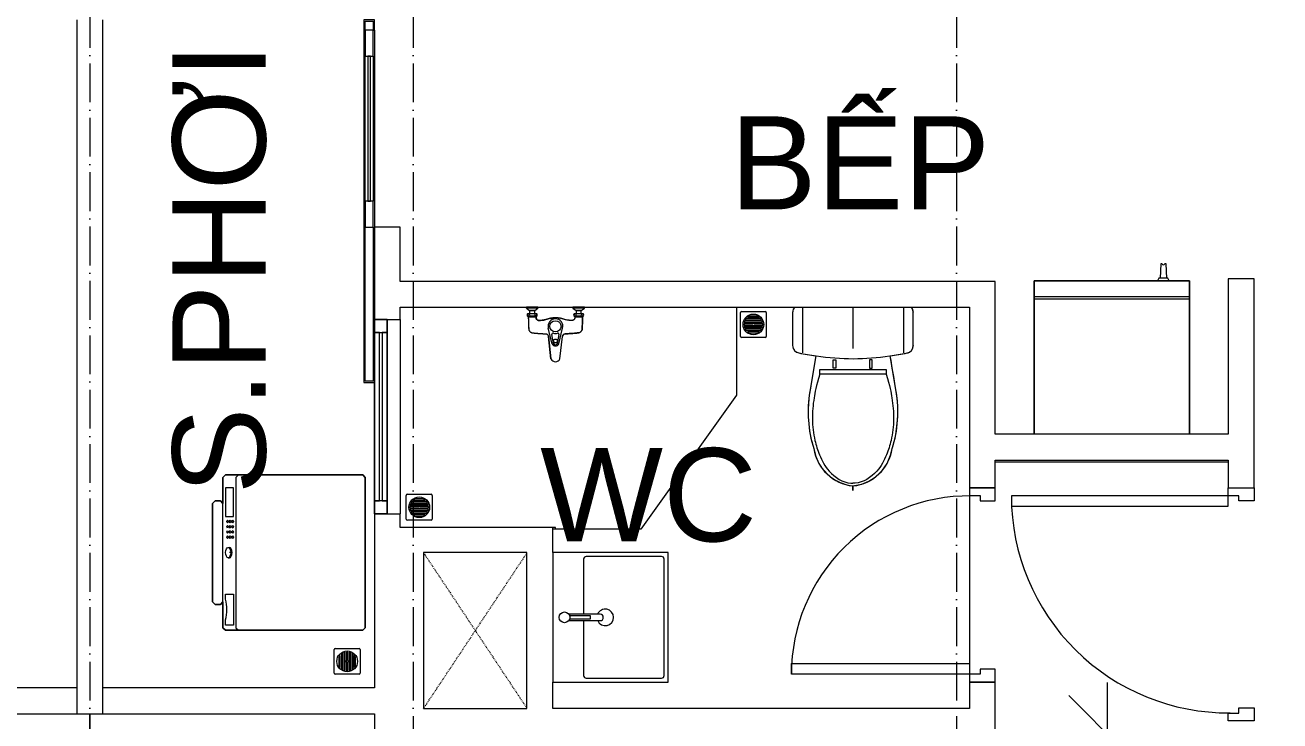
# Model space of a CAD drawing. Header units: millimetres. Extents: x -20144 to 122974, y -38328 to 48263.
# Drawn here: x 24451 to 29301, y 3452 to 6140 of the extents above; entities that cross this region are included whole.
import ezdxf

# ---------------------------------------------------------------- set-up
doc = ezdxf.new("R2010")
doc.units = ezdxf.units.MM
doc.linetypes.add('Dash', pattern=[6.35, 3.175, -3.175])
doc.linetypes.add('Grid Line', pattern=[4.2, 3, -0.6, 0, -0.6])
for name, color, linetype, lineweight in [('A-DETL-GENF', 31, 'Continuous', 5), ('A-DETL-GENF-HDLN', 161, 'Dash', 5), ('CHU', 181, 'Continuous', 5), ('CUA', 31, 'Continuous', 9), ('DIM', 1, 'Continuous', 5), ('DIM-200', 1, 'Continuous', 5), ('NET-CAT', 3, 'Continuous', 15), ('NET-THAY', 2, 'Continuous', 9), ('THIET BI', 44, 'Continuous', 5), ('THIET-BI', 44, 'Continuous', 5), ('TRUC', 225, 'Continuous', 5)]:
    doc.layers.add(name, color=color, linetype=linetype, lineweight=lineweight)
doc.styles.add('Arial_3', font='arial_0.ttf', dxfattribs={"height": 400})
doc.styles.add('Arial_4', font='arial_0.ttf', dxfattribs={"height": 360})
doc.dimstyles.new('Diagonal_-_2mm_Arial', dxfattribs={"dimscale": 304.8, "dimtxt": 408.10376, "dimasz": 0.984252, "dimexe": 0.656168, "dimexo": 4.593176, "dimgap": 0.098425, "dimtad": 1, "dimdec": 0, "dimzin": 0, "dimdsep": 46, "dimtxsty": 'Arial_3', "dimblk1": 'OBLIQUE', "dimblk2": 'OBLIQUE', "dimsah": 1, "dimcen": 0.09, "dimdle": 0.656168, "dimazin": 0, "dimtfac": 1, "dimtdec": 4, "dimtix": 1, "dimtmove": 0, "dimatfit": 3, "dimfxl": 0, "dimtvp": 1, "dimtolj": 1, "dimtzin": 0, "dimlwd": 9, "dimlwe": 9, "dimarcsym": 0})
doc.dimstyles.new('Diagonal_-_2mm_Arial_1', dxfattribs={"dimscale": 304.8, "dimtxt": 408.10376, "dimasz": 0.984252, "dimexe": 0.656168, "dimexo": 4.593176, "dimgap": 0.098425, "dimtad": 1, "dimdec": 0, "dimzin": 0, "dimdsep": 46, "dimtxsty": 'Arial_3', "dimblk1": 'OBLIQUE', "dimblk2": 'OBLIQUE', "dimsah": 1, "dimcen": 0.09, "dimdle": 0.656168, "dimazin": 0, "dimtfac": 1, "dimtdec": 4, "dimtix": 1, "dimtmove": 2, "dimatfit": 3, "dimfxl": 0, "dimtvp": 1, "dimtolj": 1, "dimtzin": 0, "dimlwd": 9, "dimlwe": 9, "dimarcsym": 0})

# ---------------------------------------------------------------- blocks, each defined once
blk = doc.blocks.new('X-LA1 - X-LA-1305654-MẶT BẰNG TẦNG 5 ĐẾN TẦNG 22')
at = {"layer": 'THIET-BI'}
for p, q in [((250, -5), (-250, -5)), ((-250, -5), (-250, -450)), ((-250, -5), (-250, -450)), ((250, -5), (-250, -5)), ((250, -450), (250, -5)), ((250, -450), (250, -5)), ((-12.7, -66.5), (-12.7, -187.5)), ((-5.2, -70.1), (-5.2, -150)), ((5.2, -150), (5.2, -70.1)), ((12.3, -187.5), (12.3, -66.8)), ((-235, -134), (-235, -425)), ((-12.7, -124), (-225, -124)), ((225, -124), (12.3, -124)), ((235, -425), (235, -134)), ((-5.2, -150), (5.2, -150)), ((-225, -435), (225, -435)), ((-250, -450), (250, -450)), ((-250, -450), (250, -450))]:
    blk.add_line(p, q, dxfattribs=at)
blk.add_circle((0, -50), 20.8, dxfattribs=at)
for centre, radius, start, end in [((-225, -134), 10, 90, 180), ((225, -134), 10, 0, 90), ((0, -207.6), 32, 113.4242, 67.4481), ((-0.2, -187.5), 12.5, 180, 360), ((-225, -425), 10, 180, 270), ((225, -425), 10, 270, 0)]:
    blk.add_arc(centre, radius, start, end, dxfattribs=at)
blk = doc.blocks.new('X-SEN - X-SEN-1305592-MẶT BẰNG TẦNG 5 ĐẾN TẦNG 22')
at = {"layer": 'THIET-BI'}
for p, q in [((-67.5, 0), (-112.5, 0)), ((-112.5, 0), (-112.5, -3.8)), ((-112.5, 0), (-67.5, 0)), ((-112.5, -3.8), (-112.5, 0)), ((-67.5, -3.8), (-67.5, 0)), ((-67.5, 0), (-67.5, -3.8)), ((112.5, 0), (67.5, 0)), ((67.5, 0), (67.5, -3.8)), ((67.5, 0), (67.5, -3.8)), ((112.5, 0), (67.5, 0)), ((112.5, -3.8), (112.5, 0)), ((112.5, -3.8), (112.5, 0)), ((-112.5, -3.8), (-99.9, -12.6)), ((-67.5, -3.8), (-112.5, -3.8)), ((-112.5, -3.8), (-99.9, -12.6)), ((-99.9, -25.3), (-107.2, -25.3)), ((-72.8, -25.3), (-107.2, -25.3)), ((-107.2, -34.3), (-105.1, -34.3)), ((-107.2, -34.3), (-72.8, -34.3)), ((-105.1, -34.3), (-105.1, -37.2)), ((-105.1, -34.3), (-105.1, -37.2)), ((-74.9, -34.3), (-105.1, -34.3)), ((-105.1, -37.2), (-74.9, -37.2)), ((-99.9, -12.6), (-99.9, -25.3)), ((-99.9, -12.6), (-80.1, -12.6)), ((-80.1, -12.6), (-99.9, -12.6)), ((-99.9, -12.6), (-99.9, -25.3)), ((-80.1, -12.6), (-67.5, -3.8)), ((-80.1, -12.6), (-67.5, -3.8)), ((-80.1, -25.3), (-80.1, -12.6)), ((-80.1, -25.3), (-80.1, -12.6)), ((-72.8, -25.3), (-80.1, -25.3)), ((-74.9, -37.2), (-74.9, -34.3)), ((-74.9, -34.3), (-72.8, -34.3)), ((-74.9, -37.2), (-74.9, -34.3)), ((67.5, -3.8), (80.1, -12.6)), ((112.5, -3.8), (67.5, -3.8)), ((67.5, -3.8), (80.1, -12.6)), ((80.1, -25.3), (72.8, -25.3)), ((107.2, -25.3), (72.8, -25.3)), ((72.8, -34.3), (74.9, -34.3)), ((72.8, -34.3), (107.2, -34.3)), ((74.9, -34.3), (74.9, -37.2)), ((74.9, -34.3), (74.9, -37.2)), ((105.1, -34.3), (74.9, -34.3)), ((74.9, -37.2), (105.1, -37.2)), ((80.1, -12.6), (80.1, -25.3)), ((99.9, -12.6), (80.1, -12.6)), ((80.1, -12.6), (99.9, -12.6)), ((99.9, -12.6), (80.1, -12.6)), ((80.1, -12.6), (80.1, -25.3)), ((99.9, -12.6), (112.5, -3.8)), ((99.9, -12.6), (112.5, -3.8)), ((99.9, -25.3), (99.9, -12.6)), ((99.9, -25.3), (99.9, -12.6)), ((107.2, -25.3), (99.9, -25.3)), ((105.1, -37.2), (105.1, -34.3)), ((105.1, -34.3), (107.2, -34.3)), ((105.1, -37.2), (105.1, -34.3)), ((-12.9, -141.7), (-27.6, -80.8)), ((12.9, -141.7), (27.6, -80.8)), ((-27.3, -113.1), (-17.5, -199.2)), ((-17.5, -199.2), (-27.3, -113.1)), ((-7.7, -139.6), (-13.8, -105.5)), ((7.7, -139.6), (13.8, -105.5)), ((17.5, -199.2), (27.3, -113.1)), ((17.5, -199.2), (27.3, -113.1))]:
    blk.add_line(p, q, dxfattribs=at)
for centre, radius in [((0, -73.2), 21.5), ((0, -130.1), 7.2)]:
    blk.add_circle(centre, radius, dxfattribs=at)
for centre, radius, start, end in [((-102.9, -29.8), 6.9, 148.0246, 211.9754), ((-102.9, -29.8), 6.9, 148.0246, 211.9754), ((-107.2, -27.1), 1.8, 90, 148.0246), ((-107.2, -27.1), 1.8, 90, 148.0246), ((-107.2, -32.5), 1.8, 211.9754, 270), ((-107.2, -32.5), 1.8, 211.9754, 270), ((-112.5, -29.8), 6.9, 319.2845, 40.7155), ((-94.4, -29.8), 6.9, 139.2845, 220.7155), ((-85.4, -29.8), 6.9, 319.2845, 40.7155), ((-67.5, -29.8), 6.9, 139.2845, 220.7155), ((-72.8, -27.1), 1.8, 31.9754, 90), ((-72.8, -27.1), 1.8, 31.9754, 90), ((-72.8, -32.5), 1.8, 270, 328.0246), ((-72.8, -32.5), 1.8, 270, 328.0246), ((-77.1, -29.8), 6.9, 328.0246, 31.9754), ((-77.1, -29.8), 6.9, 328.0246, 31.9754), ((-0.4, -73.2), 28.3, 89.2517, 195.6693), ((0.4, -73.2), 28.3, 344.3307, 90.7483), ((77.1, -29.8), 6.9, 148.0246, 211.9754), ((77.1, -29.8), 6.9, 148.0246, 211.9754), ((72.8, -27.1), 1.8, 90, 148.0246), ((72.8, -27.1), 1.8, 90, 148.0246), ((72.8, -32.5), 1.8, 211.9754, 270), ((72.8, -32.5), 1.8, 211.9754, 270), ((67.5, -29.8), 6.9, 319.2845, 40.7155), ((85.6, -29.8), 6.9, 139.2845, 220.7155), ((94.6, -29.8), 6.9, 319.2845, 40.7155), ((112.5, -29.8), 6.9, 139.2845, 220.7155), ((107.2, -27.1), 1.8, 31.9754, 90), ((107.2, -27.1), 1.8, 31.9754, 90), ((107.2, -32.5), 1.8, 270, 328.0246), ((107.2, -32.5), 1.8, 270, 328.0246), ((102.9, -29.8), 6.9, 328.0246, 31.9754), ((102.9, -29.8), 6.9, 328.0246, 31.9754), ((-9.4, -104.7), 4.5, 74.0703, 190.1556), ((0, -134.7), 14.7, 208.4144, 331.5856), ((-0.4, -73.2), 28.3, 254.0703, 270.7483), ((0, -136.6), 8.24, 201.1294, 338.8706), ((0.4, -73.2), 28.3, 269.2517, 285.9297), ((9.4, -104.7), 4.5, 349.8444, 105.9297), ((0, -191), 19.3, 205.0481, 334.9519), ((0, -191), 19.3, 205.0481, 334.9519)]:
    blk.add_arc(centre, radius, start, end, dxfattribs=at)
for points, knots in [([(-105.1, -37.2), (-105.1, -39.1), (-104.9, -42.9), (-104.7, -48.5), (-104.5, -54.2), (-104.2, -61.7), (-103.9, -68.4), (-103.8, -73.6), (-103.7, -75.5), (-103.7, -76.7), (-103.6, -77.6), (-103.6, -78.6), (-103.6, -79.8), (-103.6, -81), (-103.5, -81.8), (-103.5, -82.3), (-103.5, -82.6), (-103.4, -83), (-103.4, -83.5), (-103.3, -84.3), (-103.2, -85.5), (-103.1, -86.6), (-102.8, -87.6), (-102.6, -88.2), (-102.3, -88.9), (-101.9, -89.7), (-101.3, -90.8), (-100.6, -91.7), (-100, -92.5), (-99, -93.6), (-97.8, -94.7), (-96.2, -95.8), (-95, -96.6), (-93.7, -97.2), (-92.4, -97.7), (-91.2, -98.1), (-90.3, -98.4), (-89.6, -98.5), (-88.9, -98.7), (-88, -98.8), (-86.8, -99), (-85.6, -99.1), (-84.7, -99.1), (-84, -99.2), (-83.3, -99.3), (-82.3, -99.4), (-81.2, -99.5), (-79.7, -99.6), (-77.9, -99.8), (-75.5, -100), (-72.8, -100.2), (-70, -100.5), (-66.3, -100.8), (-61.6, -101.2), (-56, -101.5), (-51.7, -101.8), (-48.8, -101.9), (-47.3, -101.9), (-46.1, -101.9), (-45.1, -102), (-44.4, -102), (-43.6, -102), (-42.6, -102), (-41.4, -102), (-40.1, -102), (-39.3, -102.1), (-38.8, -102.1), (-38.5, -102.2), (-38.1, -102.2), (-37.6, -102.3), (-36.8, -102.4), (-35.6, -102.6), (-34.3, -103), (-33.2, -103.5), (-32.5, -104), (-31.7, -104.6), (-30.5, -105.7), (-29, -107.6), (-27.9, -110.1), (-27.4, -112), (-27.3, -113.1)], [0, 0, 0, 0, 0.041667, 0.083333, 0.125, 0.166667, 0.25, 0.270833, 0.28125, 0.291667, 0.296875, 0.302083, 0.3125, 0.322917, 0.328125, 0.330729, 0.333333, 0.335938, 0.338542, 0.34375, 0.354167, 0.364583, 0.369792, 0.375, 0.380208, 0.385417, 0.395833, 0.40625, 0.411458, 0.416667, 0.4375, 0.447917, 0.458333, 0.46875, 0.479167, 0.489583, 0.494792, 0.5, 0.505208, 0.510417, 0.520833, 0.53125, 0.536458, 0.541667, 0.546875, 0.552083, 0.5625, 0.572917, 0.583333, 0.604167, 0.625, 0.645833, 0.666667, 0.708333, 0.75, 0.791667, 0.802083, 0.8125, 0.822917, 0.828125, 0.833333, 0.838542, 0.84375, 0.854167, 0.864583, 0.869792, 0.872396, 0.875, 0.877604, 0.880208, 0.885417, 0.895833, 0.90625, 0.916667, 0.921875, 0.927083, 0.9375, 0.958333, 0.979167, 1, 1, 1, 1]), ([(-105.1, -37.2), (-104.5, -52.3), (-103.9, -68.7), (-103.3, -87.5), (-99.6, -93.9), (-92.4, -98.5), (-72.6, -100.1), (-54, -102.2), (-33.9, -102), (-28.7, -107.4), (-27.8, -111), (-27.3, -113.1)], [0, 0, 0, 0, 45.441328, 49.333631, 56.110562, 66.562664, 73.682324, 114.966912, 125.570438, 129.900151, 136.284558, 136.284558, 136.284558, 136.284558]), ([(0, -41), (-2, -40.9), (-5.6, -40.9), (-10.3, -41.2), (-14.4, -41.6), (-18, -42.2), (-21.2, -42.9), (-24.2, -43.7), (-27.1, -44.6), (-30, -45.4), (-32.9, -46.3), (-35.8, -47.2), (-38.8, -47.9), (-41.8, -48.6), (-45.1, -49.2), (-48.4, -49.8), (-51.8, -50.2), (-54.8, -50.5), (-56.9, -50.7), (-58.1, -50.8), (-59, -50.9), (-59.9, -51), (-60.8, -51), (-61.7, -51), (-62.4, -51), (-63, -51), (-63.6, -51), (-64.4, -50.9), (-65.1, -50.8), (-65.7, -50.7), (-66.1, -50.6), (-66.5, -50.5), (-67.1, -50.4), (-68.1, -50.1), (-69.1, -49.6), (-70.1, -49), (-71.1, -48.3), (-72, -47.4), (-72.8, -46.6), (-73.3, -45.8), (-73.8, -45.1), (-74.1, -44.3), (-74.4, -43.5), (-74.6, -42.6), (-74.7, -41.9), (-74.8, -41.3), (-74.8, -40.9), (-74.9, -40.4), (-74.9, -39.8), (-74.9, -38.8), (-74.9, -37.9), (-74.9, -37.2)], [0, 0, 0, 0, 0.041667, 0.083333, 0.125, 0.166667, 0.208333, 0.25, 0.291667, 0.333333, 0.375, 0.416667, 0.458333, 0.5, 0.541667, 0.583333, 0.625, 0.666667, 0.6875, 0.697917, 0.708333, 0.71875, 0.729167, 0.739583, 0.75, 0.755208, 0.760417, 0.770833, 0.78125, 0.786458, 0.791667, 0.796875, 0.802083, 0.8125, 0.833333, 0.84375, 0.854167, 0.875, 0.885417, 0.895833, 0.90625, 0.916667, 0.927083, 0.9375, 0.947917, 0.953125, 0.958333, 0.963542, 0.96875, 0.979167, 1, 1, 1, 1]), ([(-74.9, -37.2), (-74.9, -39.9), (-75, -44.9), (-67.9, -51.6), (-55.3, -50.7), (-39.4, -48.7), (-24.4, -43.4), (-11.8, -40.7), (0, -41)], [0, 0, 0, 0, 8.475038, 15.961674, 29.255673, 47.963091, 70.422589, 93.837243, 93.837243, 93.837243, 93.837243]), ([(74.9, -37.2), (74.9, -37.9), (74.9, -38.8), (74.9, -39.8), (74.9, -40.4), (74.8, -40.9), (74.8, -41.3), (74.7, -41.9), (74.6, -42.6), (74.4, -43.3), (74.3, -43.9), (74.1, -44.4), (73.8, -45.1), (73.3, -45.8), (72.8, -46.6), (72, -47.4), (71.1, -48.3), (70.1, -49), (69.1, -49.6), (68.1, -50.1), (67.1, -50.4), (66.5, -50.5), (66.1, -50.6), (65.7, -50.7), (65.1, -50.8), (64.4, -50.9), (63.5, -51), (62.7, -51), (62.1, -51), (61.5, -51), (60.8, -51), (59.9, -51), (59, -50.9), (58.1, -50.8), (56.9, -50.7), (54.8, -50.5), (51.8, -50.2), (47.2, -49.6), (41.8, -48.7), (36.8, -47.4), (32.9, -46.3), (30, -45.4), (27.1, -44.6), (24.2, -43.7), (21.2, -42.9), (18, -42.2), (14.4, -41.6), (10.3, -41.2), (5.6, -40.9), (2, -40.9), (0, -41)], [0, 0, 0, 0, 0.020833, 0.03125, 0.036458, 0.041667, 0.046875, 0.052083, 0.0625, 0.072917, 0.078125, 0.083333, 0.09375, 0.104167, 0.114583, 0.125, 0.145833, 0.15625, 0.166667, 0.1875, 0.197917, 0.203125, 0.208333, 0.213542, 0.21875, 0.229167, 0.239583, 0.25, 0.255208, 0.260417, 0.270833, 0.28125, 0.291667, 0.302083, 0.3125, 0.333333, 0.375, 0.416667, 0.5, 0.583333, 0.625, 0.666667, 0.708333, 0.75, 0.791667, 0.833333, 0.875, 0.916667, 0.958333, 1, 1, 1, 1]), ([(74.9, -37.2), (74.9, -39.9), (75, -44.9), (67.9, -51.6), (55.3, -50.7), (39.4, -48.7), (24.4, -43.4), (11.8, -40.7), (0, -41)], [0, 0, 0, 0, 8.475038, 15.961674, 29.255673, 47.963091, 70.422589, 93.837243, 93.837243, 93.837243, 93.837243]), ([(27.3, -113.1), (27.4, -112), (27.9, -110.1), (29, -107.6), (30.5, -105.7), (31.7, -104.6), (32.5, -104), (33.2, -103.5), (34.3, -103), (35.6, -102.6), (36.8, -102.4), (37.6, -102.3), (38.1, -102.2), (38.5, -102.2), (38.8, -102.1), (39.3, -102.1), (40.1, -102), (41.4, -102), (42.6, -102), (43.6, -102), (44.4, -102), (45.1, -102), (46.1, -101.9), (47.3, -101.9), (48.8, -101.9), (51.7, -101.8), (57.9, -101.4), (65.3, -100.9), (72.8, -100.2), (76.9, -99.8), (79.7, -99.6), (81.2, -99.5), (82.3, -99.4), (83.3, -99.3), (84, -99.2), (84.7, -99.1), (85.6, -99.1), (86.8, -99), (88, -98.8), (88.9, -98.7), (89.6, -98.5), (90.3, -98.4), (91.2, -98.1), (92.4, -97.7), (93.7, -97.2), (95, -96.6), (96.2, -95.8), (97.8, -94.7), (99.2, -93.4), (100.4, -91.9), (101.3, -90.8), (101.9, -89.7), (102.3, -88.9), (102.6, -88.2), (102.8, -87.6), (103.1, -86.6), (103.2, -85.5), (103.3, -84.3), (103.4, -83.5), (103.4, -83), (103.5, -82.6), (103.5, -82.3), (103.5, -81.8), (103.6, -81), (103.6, -79.8), (103.6, -78.6), (103.6, -77.6), (103.7, -76.7), (103.7, -75.5), (103.8, -73.6), (103.9, -70.3), (104.1, -65.5), (104.5, -54.2), (104.8, -44.8), (105.1, -37.2)], [0, 0, 0, 0, 0.020833, 0.041667, 0.0625, 0.072917, 0.078125, 0.083333, 0.09375, 0.104167, 0.114583, 0.119792, 0.122396, 0.125, 0.127604, 0.130208, 0.135417, 0.145833, 0.15625, 0.161458, 0.166667, 0.171875, 0.177083, 0.1875, 0.197917, 0.208333, 0.25, 0.333333, 0.375, 0.416667, 0.427083, 0.4375, 0.447917, 0.453125, 0.458333, 0.463542, 0.46875, 0.479167, 0.489583, 0.494792, 0.5, 0.505208, 0.510417, 0.520833, 0.53125, 0.541667, 0.552083, 0.5625, 0.583333, 0.59375, 0.604167, 0.614583, 0.619792, 0.625, 0.630208, 0.635417, 0.645833, 0.65625, 0.661458, 0.664062, 0.666667, 0.669271, 0.671875, 0.677083, 0.6875, 0.697917, 0.703125, 0.708333, 0.71875, 0.729167, 0.75, 0.791667, 0.833333, 1, 1, 1, 1]), ([(105.1, -37.2), (104.5, -52.3), (103.9, -68.7), (103.3, -87.5), (99.6, -93.9), (92.4, -98.5), (72.6, -100.1), (54, -102.2), (33.9, -102), (28.7, -107.4), (27.8, -111), (27.3, -113.1)], [0, 0, 0, 0, 45.441328, 49.333631, 56.110562, 66.562664, 73.682324, 114.966912, 125.570438, 129.900151, 136.284558, 136.284558, 136.284558, 136.284558])]:
    blk.add_open_spline(points, degree=3, knots=knots, dxfattribs=at)
blk = doc.blocks.new('X-PHEU - X-PHEU-1231512-MẶT BẰNG TẦNG 5 ĐẾN TẦNG 22')
at = {"layer": 'THIET-BI'}
for p, q in [((25, 29), (25, 121)), ((29, 125), (121, 125)), ((47.5, 51.8), (47.5, 98.2)), ((52.5, 103.1), (52.5, 46.9)), ((57.5, 43.5), (57.5, 106.5)), ((62.5, 108.8), (62.5, 41.2)), ((67.5, 39.8), (67.5, 110.2)), ((72.5, 110.9), (72.5, 78.1)), ((77.5, 78.1), (77.5, 110.9)), ((82.5, 110.2), (82.5, 39.8)), ((87.5, 41.2), (87.5, 108.8)), ((92.5, 106.5), (92.5, 43.5)), ((97.5, 46.9), (97.5, 103.1)), ((102.5, 98.2), (102.5, 51.8)), ((125, 121), (125, 29)), ((42.5, 90.5), (42.5, 59.5)), ((72.5, 71.9), (72.5, 39.1)), ((77.5, 39.1), (77.5, 71.9)), ((107.5, 59.5), (107.5, 90.5)), ((121, 25), (29, 25))]:
    blk.add_line(p, q, dxfattribs=at)
blk.add_circle((75, 75), 40, dxfattribs=at)
for centre, radius, start, end in [((29, 121), 4, 90, 180), ((75, 75), 36, 139.8082, 154.5256), ((75, 75), 36, 119.0853, 128.6822), ((75, 75), 36, 102.0247, 110.3175), ((75, 75), 36, 90, 93.9821), ((75, 75), 36, 86.0179, 90), ((75, 75), 36, 69.6825, 77.9753), ((75, 75), 36, 51.3178, 60.9147), ((75, 75), 36, 25.4744, 40.1918), ((121, 121), 4, 0, 90), ((75, 75), 36, 205.4744, 220.1918), ((75, 75), 4, 128.6822, 231.3178), ((75, 75), 4, 308.6822, 51.3178), ((75, 75), 36, 319.8082, 334.5256), ((29, 29), 4, 180, 270), ((75, 75), 36, 231.3178, 240.9147), ((75, 75), 36, 249.6825, 257.9753), ((75, 75), 36, 266.0179, 270), ((75, 75), 36, 270, 273.9821), ((75, 75), 36, 282.0247, 290.3175), ((75, 75), 36, 299.0853, 308.6822), ((121, 29), 4, 270, 360)]:
    blk.add_arc(centre, radius, start, end, dxfattribs=at)
blk = doc.blocks.new('X-MAY GIAT - X-MAY GIAT-1305597-MẶT BẰNG TẦNG 5 ĐẾN TẦNG 22')
at = {"layer": 'THIET BI'}
for p, q in [((-290, 0), (-300, -10)), ((-300, -10), (-290, 0)), ((290, 0), (-290, 0)), ((-290, 0), (290, 0)), ((300, -10), (290, 0)), ((290, 0), (300, -10)), ((-300, -10), (-300, -540)), ((-300, -540), (-300, -10)), ((300, -540), (300, -10)), ((300, -10), (300, -540)), ((-300, -490), (-290, -500)), ((-290, -500), (290, -500)), ((-250, -510), (-250, -540)), ((-140, -510), (-250, -510)), ((-140, -540), (-140, -510)), ((-20, -530), (-20, -525)), ((0, -520), (0, -525)), ((20, -530), (20, -525)), ((160, -510), (280, -510)), ((160, -540), (160, -510)), ((280, -510), (280, -540)), ((290, -500), (300, -490)), ((-300, -540), (-290, -550)), ((-290, -550), (-300, -540)), ((-290, -550), (-190, -550)), ((-190, -550), (-290, -550)), ((-250, -540), (-140, -540)), ((-190, -550), (-200, -560)), ((-200, -560), (-190, -550)), ((-200, -560), (-200, -580)), ((-200, -580), (-200, -560)), ((-200, -580), (-190, -590)), ((-190, -590), (-200, -580)), ((190, -550), (-190, -550)), ((180, -540), (160, -540)), ((200, -560), (190, -550)), ((190, -550), (290, -550)), ((190, -550), (200, -560)), ((290, -550), (190, -550)), ((190, -590), (200, -580)), ((200, -580), (190, -590)), ((200, -580), (200, -560)), ((200, -560), (200, -580)), ((280, -540), (260, -540)), ((290, -550), (300, -540)), ((300, -540), (290, -550)), ((-190, -590), (190, -590)), ((190, -590), (-190, -590))]:
    blk.add_line(p, q, dxfattribs=at)
blk.add_arc((220, -697.5), 162.5, 75.75, 104.25, dxfattribs=at)
for centre, major_axis in [((-120, -512.5), (5, 0)), ((-120, -522.5), (5, 0)), ((-120, -532.5), (5, 0)), ((-100, -512.5), (5, 0)), ((-100, -522.5), (5, 0)), ((-100, -532.5), (5, 0)), ((-80, -512.5), (5, 0)), ((-80, -522.5), (5, 0)), ((-80, -532.5), (5, 0)), ((-60, -512.5), (-5, 0)), ((-60, -522.5), (-5, 0)), ((-60, -532.5), (-5, 0)), ((0, -530), (-20, 0))]:
    blk.add_ellipse(centre, major_axis=major_axis, ratio=0.5, dxfattribs=at)
blk.add_ellipse((0, -525), major_axis=(-20, 0), ratio=0.5, start_param=3.141593, end_param=6.283185, dxfattribs=at)
blk = doc.blocks.new('X-TU LANH - X-TU LANH-V49-MẶT BẰNG TẦNG 5 ĐẾN TẦNG 22')
at = {"layer": 'THIET BI'}
for p, q in [((-300, -7.7), (-300, -600)), ((-300, -600), (-300, -7.7)), ((300, -600), (300, -7.7)), ((300, -7.7), (300, -600)), ((300, -530), (-300, -530)), ((300, -540), (-300, -540)), ((-300, -600), (300, -600)), ((300, -600), (-300, -600)), ((-222.5, -600), (-217.5, -610)), ((-217.5, -610), (-182.5, -610)), ((-212.5, -610), (-210.5, -665)), ((-189.5, -665), (-187.5, -610)), ((-182.5, -610), (-177.5, -600)), ((-210.5, -665), (-205.2, -665)), ((-194.8, -665), (-189.5, -665))]:
    blk.add_line(p, q, dxfattribs=at)
blk.add_arc((-200, -667.2), 5.66, 22.4018, 157.5982, dxfattribs=at)
blk = doc.blocks.new('X-XI1 - X-XI-V50-MẶT BẰNG TẦNG 5 ĐẾN TẦNG 22')
at = {"layer": 'THIET-BI'}
for p, q in [((-230.6, -16.8), (-233.2, -33.2)), ((-233.2, -29), (-233.2, -157.9)), ((-233.2, -29), (-233.2, -157.9)), ((-233.2, -33.2), (-233.2, -45)), ((-233.2, -45), (-233.2, -157.9)), ((-227.9, -12.2), (-230.6, -16.8)), ((-194.6, -10), (-194.6, -185.7)), ((0, -10), (0, -169.7)), ((194.6, -10), (194.6, -186.1)), ((231.6, -19.3), (227.7, -12)), ((233.2, -29), (231.6, -19.3)), ((233.2, -157.9), (233.2, -29)), ((233.2, -157.9), (233.2, -29)), ((233.2, -157.9), (233.2, -29)), ((-233.2, -157.9), (-232.9, -162.1)), ((-232.9, -162.1), (-231, -169.1)), ((-231, -169.1), (-228, -174.5)), ((-228, -174.5), (-224.2, -178.9)), ((-224.2, -178.9), (-216.9, -183.9)), ((-216.9, -183.9), (-209.4, -186.4)), ((-209.4, -186.4), (-202.4, -187.7)), ((-202.4, -187.7), (-192, -189.7)), ((-192, -189.7), (-184.2, -191.1)), ((-184.2, -191.1), (-168, -193.8)), ((-168, -193.8), (-149.9, -196.6)), ((143.8, -197.5), (212.9, -185.5)), ((212.9, -185.5), (220.8, -181.7)), ((220.8, -181.7), (226.5, -176.5)), ((226.5, -176.5), (231.9, -166.7)), ((231.9, -166.7), (233.2, -157.9)), ((-143.8, -197.5), (-166.7, -335.2)), ((-143.8, -197.5), (-166.7, -335.2)), ((-147.8, -221.1), (-155.3, -266.3)), ((-149.9, -196.6), (-143.8, -197.5)), ((-143.8, -197.5), (-147.8, -221.1)), ((-76.6, -213.5), (-66.1, -213.5)), ((-76.6, -245), (-76.6, -213.5)), ((-66.1, -213.5), (-66.1, -245)), ((64, -213.5), (64, -245)), ((74.4, -213.5), (64, -213.5)), ((74.4, -245), (74.4, -213.5)), ((166.7, -335.2), (143.8, -197.5)), ((166.7, -335.2), (143.8, -197.5)), ((146.9, -216.1), (143.8, -197.5)), ((151.8, -245.3), (146.9, -216.1)), ((-157.7, -280.9), (-161.5, -303.8)), ((-155.3, -266.3), (-157.7, -280.9)), ((-127.7, -249.9), (127.7, -249.9)), ((-127.7, -267.8), (-127.7, -249.9)), ((-8.6, -267.8), (-127.7, -267.8)), ((-66.1, -245), (-76.6, -245)), ((127.7, -267.8), (-8.6, -267.8)), ((64, -245), (74.4, -245)), ((127.7, -249.9), (127.7, -267.8)), ((157.2, -277.8), (151.8, -245.3)), ((161.7, -304.9), (157.2, -277.8)), ((-164.6, -322), (-168.9, -349)), ((-161.5, -303.8), (-164.6, -322)), ((166.7, -335.2), (161.7, -304.9)), ((171.6, -371), (166.7, -335.2)), ((-172.5, -383), (-173.5, -402.2)), ((-171, -365.1), (-172.5, -383)), ((-168.9, -349), (-171, -365.1)), ((173.2, -395.8), (171.6, -371)), ((-173.5, -402.2), (-173.1, -436.1)), ((-173.1, -436.1), (-172.5, -446.5)), ((172.5, -446.5), (173.5, -426.5)), ((173.5, -426.5), (173.2, -395.8)), ((-172.5, -446.5), (-169.6, -474.8)), ((-169.6, -474.8), (-166.5, -495.3)), ((165.2, -502.3), (172.5, -446.5)), ((-166.5, -495.3), (-161.1, -520.9)), ((-161.1, -520.9), (-151.4, -555.9)), ((155.1, -543.7), (161.7, -518.5)), ((161.7, -518.5), (165.2, -502.3)), ((-151.4, -555.9), (-143.5, -587)), ((131.6, -613.2), (145.5, -581)), ((145.5, -581), (151.4, -555.9)), ((151.4, -555.9), (155.1, -543.7)), ((-143.5, -587), (-131.8, -612.8)), ((-131.8, -612.8), (-121.7, -628.9)), ((-121.7, -628.9), (-100.2, -653.8)), ((114.1, -638.9), (131.6, -613.2)), ((-100.2, -653.8), (-87.5, -664.8)), ((-87.5, -664.8), (-69.9, -676.9)), ((-69.9, -676.9), (-49.6, -687.2)), ((60.8, -681.9), (86, -665.9)), ((86, -665.9), (100.2, -653.8)), ((100.2, -653.8), (114.1, -638.9)), ((-49.6, -687.2), (-19.9, -696.9)), ((-19.9, -696.9), (0, -700.2)), ((0, -700.2), (34.6, -692.9)), ((0, -700.2), (0, -702.7)), ((0, -712.5), (0, -700.2)), ((0, -700.3), (0, -710.2)), ((0, -702.7), (0, -715.9)), ((0, -710.2), (0, -716.9)), ((0, -717.2), (0, -712.5)), ((0, -716.9), (0, -717.2)), ((34.6, -692.9), (60.8, -681.9))]:
    blk.add_line(p, q, dxfattribs=at)
for centre, radius, start, end in [((-204.3, -29), 29, 138.3245, 180), ((-204.3, -29), 29, 138.7835, 180), ((204.3, -29), 29, 0, 41.6755), ((204.3, -29), 29, 360, 41.2165), ((-204.3, -157.9), 29, 180, 259.8599), ((-204.3, -157.9), 29, 180, 259.8599), ((18.1, 960), 1168.8, 258.7762, 262.0348), ((18.1, 960), 1168.8, 258.7762, 262.0348), ((-18.1, 960), 1168.8, 277.9652, 281.2238), ((-18.1, 960), 1168.8, 277.9652, 281.2238), ((204.3, -157.9), 29, 280.1401, 360), ((204.3, -157.9), 29, 280.1401, 0), ((18.1, 960), 1168.8, 262.1447, 269.1633), ((-16, 957.7), 1166.4, 270.8375, 277.7683), ((287.1, -414.4), 460.7, 170.0941, 197.8856), ((287.1, -414.4), 460.7, 170.0941, 197.8856), ((-287.1, -414.4), 460.7, 342.1144, 9.9059), ((-287.1, -414.4), 460.7, 342.1144, 9.9059), ((18.2, -529.6), 171.6, 188.8267, 263.9098), ((18.2, -529.6), 171.6, 188.8267, 263.9098), ((-18.2, -529.6), 171.6, 276.0902, 351.1733), ((-18.2, -529.6), 171.6, 276.0902, 351.1733)]:
    blk.add_arc(centre, radius, start, end, dxfattribs=at)
for points in [[(-127.7, -267.8), (-143.4, -315.6), (-152.2, -364.8), (-160.3, -442.2), (-151, -516.8), (-129.6, -585.3), (-93.5, -652), (-37.5, -689.3), (-2.9, -689.4), (0, -689.4)], [(127.7, -267.8), (143.4, -315.6), (152.2, -364.8), (160.3, -442.2), (151, -516.8), (129.6, -585.3), (93.5, -652), (37.5, -689.3), (2.9, -689.4), (0, -689.4)]]:
    blk.add_open_spline(points, degree=3, knots=[12.724379, 12.724379, 12.724379, 12.724379, 75.096459, 151.912755, 228.70098, 282.501534, 351.034079, 439.49288, 447.51098, 447.51098, 447.51098, 447.51098], dxfattribs=at)
blk = doc.blocks.new('CUA PHONG NGU - Type 1-1365695-MẶT BẰNG TẦNG 5 ĐẾN TẦNG 22')
at = {"layer": 'CUA', "lineweight": 5}
for p, q in [((-348.5, -52.3), (-348.5, 47.7)), ((-348.5, 47.7), (-298.5, 47.7)), ((-298.5, 47.7), (-298.5, -11.3)), ((501.5, 47.7), (551.5, 47.7)), ((501.5, -11.3), (501.5, 47.7)), ((551.5, 47.7), (551.5, -52.3)), ((-318.5, -11.3), (-318.5, -52.3)), ((-298.5, -11.3), (-318.5, -11.3)), ((521.5, -11.3), (501.5, -11.3)), ((521.5, -52.3), (521.5, -11.3)), ((-318.5, -52.3), (-348.5, -52.3)), ((551.5, -52.3), (521.5, -52.3))]:
    blk.add_line(p, q, dxfattribs=at)
at = {"layer": 'CUA'}
for p, q in [((-277.5, -52.3), (-317.5, -52.3)), ((-317.5, -52.3), (-317.5, -890.3)), ((-277.5, -890.3), (-277.5, -52.3)), ((-317.5, -890.3), (-277.5, -890.3))]:
    blk.add_line(p, q, dxfattribs=at)
at = {"layer": 'CUA', "lineweight": 5}
blk.add_arc((-317.5, -52.3), 838, 270, 0.5, dxfattribs=at)
blk = doc.blocks.new('X-PHONG WC1 - X-PHONG WC-1366090-MẶT BẰNG TẦNG 5 ĐẾN TẦNG 22')
at = {"layer": 'CUA'}
for p, q in [((-325, 50), (-375, 50)), ((-375, 50), (-375, 0)), ((-375, 50), (375, 50)), ((-375, 0), (-375, 50)), ((325, 50), (-325, 50)), ((-325, 50), (-325, 30)), ((-325, 0), (-325, 50)), ((325, 30), (325, 50)), ((375, 50), (325, 50)), ((325, 50), (325, 0)), ((375, 0), (375, 50)), ((375, 50), (375, 0)), ((-375, 0), (-325, 0)), ((375, 0), (-375, 0)), ((-325, 30), (325, 30)), ((325, 20), (-325, 20)), ((-325, 20), (-325, 0)), ((-325, 0), (325, 0)), ((325, 0), (325, 20)), ((325, 0), (375, 0))]:
    blk.add_line(p, q, dxfattribs=at)
blk = doc.blocks.new('CUA WC - Type 1-1365096-MẶT BẰNG TẦNG 5 ĐẾN TẦNG 22')
at = {"layer": 'CUA'}
for p, q in [((-242.5, 740.3), (-202.5, 740.3)), ((-242.5, 52.3), (-242.5, 740.3)), ((-202.5, 740.3), (-202.5, 52.3)), ((-202.5, 52.3), (-242.5, 52.3))]:
    blk.add_line(p, q, dxfattribs=at)
at = {"layer": 'CUA', "lineweight": 5}
for p, q in [((-243.5, 52.3), (-273.5, 52.3)), ((-273.5, 52.3), (-273.5, -47.7)), ((-243.5, 11.3), (-243.5, 52.3)), ((476.5, 52.3), (446.5, 52.3)), ((446.5, 52.3), (446.5, 11.3)), ((476.5, -47.7), (476.5, 52.3)), ((-223.5, 11.3), (-243.5, 11.3)), ((-223.5, -47.7), (-223.5, 11.3)), ((446.5, 11.3), (426.5, 11.3)), ((426.5, 11.3), (426.5, -47.7)), ((-273.5, -47.7), (-223.5, -47.7)), ((426.5, -47.7), (476.5, -47.7))]:
    blk.add_line(p, q, dxfattribs=at)
blk.add_arc((-242.5, 52.3), 688, 359.5, 90, dxfattribs=at)
blk = doc.blocks.new('CUA SAN PHOI LUA1 - CUA SAN PHOI LUA 800-V56-MẶT BẰNG TẦNG 5 ĐẾN TẦNG 22')
at = {"layer": 'CUA'}
for p, q in [((-360, -50), (-400, -50)), ((-400, -50), (-400, -90)), ((-400, -90), (-360, -90)), ((-395, -85), (-395, -55)), ((-395, -55), (-360, -55)), ((-360, -85), (-395, -85)), ((-360, -55), (-360, -50)), ((-260, -55), (-360, -55)), ((-360, -55), (-360, -85)), ((-360, -85), (-260, -85)), ((-360, -90), (-360, -85)), ((-360, -90), (960, -90)), ((-260, -85), (-260, -55)), ((-260, -55), (300, -55)), ((300, -65), (-260, -65)), ((-260, -65), (-260, -75)), ((-260, -75), (300, -75)), ((300, -85), (-260, -85)), ((400, -55), (300, -55)), ((300, -55), (300, -85)), ((300, -75), (300, -65)), ((300, -85), (400, -85)), ((400, -85), (400, -55)), ((400, -55), (960, -55)), ((960, -85), (400, -85)), ((960, -50), (960, -55)), ((1000, -50), (960, -50)), ((960, -55), (995, -55)), ((995, -85), (960, -85)), ((960, -85), (960, -90)), ((960, -90), (1000, -90)), ((995, -55), (995, -85)), ((1000, -90), (1000, -50))]:
    blk.add_line(p, q, dxfattribs=at)
blk = doc.blocks.new('Family2 - Family1-1830952-MẶT BẰNG TẦNG 5 ĐẾN TẦNG 22')
at = {"layer": 'A-DETL-GENF'}
for p, q in [((400, 602.3), (0, 602.3)), ((0, 602.3), (0, 0)), ((400, 0), (400, 602.3)), ((0, 0), (400, 0))]:
    blk.add_line(p, q, dxfattribs=at)
at = {"layer": 'A-DETL-GENF-HDLN'}
for p, q in [((0, 602.3), (400, 0.8)), ((0, 0), (400, 601.5))]:
    blk.add_line(p, q, dxfattribs=at)
blk = doc.blocks.new('DIMBLOCK42-MẶT BẰNG TẦNG 5 ĐẾN TẦNG 22')
at = {"layer": 'DIM-200', "lineweight": 9, "transparency": 16777216}
for p, q in [((29100.5, 2509.8), (29100.5, 2019.6)), ((29100.5, 2219.6), (29100.5, 2509.8)), ((26000.5, 2430.3), (26000.5, 2019.6)), ((26000.5, 2219.6), (26000.5, 2430.3)), ((26000.5, 2219.6), (26150.5, 2369.6)), ((29100.5, 2219.6), (29250.5, 2369.6)), ((25800.5, 2219.6), (29300.5, 2219.6)), ((26000.5, 2219.6), (25850.5, 2069.6)), ((29100.5, 2219.6), (28950.5, 2069.6))]:
    blk.add_line(p, q, dxfattribs=at)
at = {"layer": 'DIM-200', "color": 0, "lineweight": 9, "transparency": 16777216, "insert": (26684, 2768.9), "char_height": 400, "width": 1476.708, "attachment_point": 1, "line_spacing_factor": 0.941778, "style": 'Arial_3'}
blk.add_mtext('3100', dxfattribs=at)
blk = doc.blocks.new('_Oblique')
at = {"color": 0, "linetype": 'ByBlock', "lineweight": -2}
blk.add_line((-0.5, -0.5), (0.5, 0.5), dxfattribs=at)
blk = doc.blocks.new('DIMBLOCK43-MẶT BẰNG TẦNG 5 ĐẾN TẦNG 22')
at = {"layer": 'Defpoints', "color": 0, "transparency": 16777216}
for p in [(28634.4, 3399.9), (29100.5, 3399.9), (29100.5, 199.9)]:
    blk.add_point(p, dxfattribs=at)
at = {"layer": 'DIM', "color": 0, "lineweight": 9, "transparency": 16777216}
for p, q in [((28634.4, -0.1), (28634.4, 3599.9)), ((27700.5, 3399.9), (28434.4, 3399.9)), ((27700.5, 199.9), (28434.4, 199.9))]:
    blk.add_line(p, q, dxfattribs=at)
at = {"layer": 'DIM', "color": 0, "lineweight": 9, "transparency": 16777216, "xscale": 300, "yscale": 300, "zscale": 300}
for p, rotation in [((28634.4, 3399.9), 90), ((28634.4, 199.9), 270)]:
    blk.add_blockref('_Oblique', p, dxfattribs=dict(at, rotation=rotation))
at = {"layer": 'DIM', "color": 0, "lineweight": 9, "transparency": 16777216, "insert": (28400.1, 1799.9), "char_height": 400, "width": 1476.708, "attachment_point": 5, "rotation": 90, "style": 'Arial_3'}
blk.add_mtext('\\A1;3200', dxfattribs=at)

msp = doc.modelspace()

# ---------------------------------------------------------------- linework, layer by layer
at = {"layer": 'NET-CAT'}
for p, q in [((24650.5, 6159.9), (24650.5, 3479.9)), ((24750.5, 3479.9), (24750.5, 6159.9)), ((25900.5, 5359.9), (25800.5, 5359.9)), ((25800.5, 5359.9), (25800.5, 5002.4)), ((25900.5, 5149.9), (25900.5, 5359.9)), ((28200.5, 5149.9), (25900.5, 5149.9)), ((28200.5, 4559.9), (28200.5, 5149.9)), ((29100.5, 5159.9), (29100.5, 4559.9)), ((29200.5, 5159.9), (29100.5, 5159.9)), ((29200.5, 4352.2), (29200.5, 5159.9)), ((25900.5, 5049.9), (26388, 5049.9)), ((25900.5, 5002.4), (25900.5, 5049.9)), ((26433, 5049.9), (26568, 5049.9)), ((26613, 5049.9), (28100.5, 5049.9)), ((28100.5, 5049.9), (28100.5, 4352.2)), ((29100.5, 4559.9), (28200.5, 4559.9)), ((28200.5, 4352.2), (28200.5, 4459.9)), ((28200.5, 4459.9), (29100.5, 4459.9)), ((29100.5, 4459.9), (29100.5, 4352.2)), ((28100.5, 4352.2), (28200.5, 4352.2)), ((29100.5, 4352.2), (29200.5, 4352.2)), ((25800.5, 4252.4), (25800.5, 4149.9)), ((25900.5, 4199.9), (25900.5, 4252.4)), ((26490.5, 4199.9), (25900.5, 4199.9)), ((26490.5, 4102.2), (26490.5, 4199.9)), ((25800.5, 4149.9), (25800.5, 3579.9)), ((26490.5, 3499.9), (26490.5, 3602.2)), ((28200.5, 3602.2), (28100.5, 3602.2)), ((28100.5, 3602.2), (28100.5, 3499.9)), ((28200.5, 3399.9), (28200.5, 3602.2)), ((28100.5, 3499.9), (26490.5, 3499.9)), ((25800.5, 3479.9), (25800.5, 3399.9))]:
    msp.add_line(p, q, dxfattribs=at)
for points in [[(25800.5, 5002.4), (25900.5, 5002.4)], [(25800.5, 4252.4), (25900.5, 4252.4)], [(24650.5, 3479.9), (24750.5, 3479.9)]]:
    msp.add_lwpolyline(points, dxfattribs=at)
at = {"layer": 'NET-THAY'}
for p, q in [((25800.5, 6119.9), (25800.5, 5359.9)), ((27200.5, 5049.9), (27200.5, 4709.9)), ((27200.5, 4709.9), (26830.5, 4192.2)), ((29100.5, 4452.2), (28200.5, 4452.2)), ((28100.5, 4322.2), (28100.5, 3673.2)), ((26500.5, 4199.9), (26490.5, 4199.9)), ((26830.5, 4192.2), (26490.5, 4192.2)), ((26500.5, 4192.2), (26500.5, 4199.9)), ((24650.5, 3579.9), (23600.5, 3579.9)), ((25800.5, 3579.9), (24750.5, 3579.9)), ((23600.5, 3479.9), (25800.5, 3479.9)), ((24700.5, 3419.9), (24700.5, 3479.9)), ((24700.5, 3479.9), (24700.5, 3419.9))]:
    msp.add_line(p, q, dxfattribs=at)
msp.add_lwpolyline([(25900.5, 5002.4), (25900.5, 4252.4)], dxfattribs=at)
at = {"layer": 'TRUC', "linetype": 'Grid Line', "ltscale": 50}
for p, q in [((24700.5, 43599.9), (24700.5, -7167.6)), ((25950.5, 43599.9), (25950.5, -4500.1)), ((28050.5, 43599.9), (28050.5, -7167.6))]:
    msp.add_line(p, q, dxfattribs=at)

# ---------------------------------------------------------------- block references
at = {"layer": 'A-DETL-GENF'}
msp.add_blockref('Family2 - Family1-1830952-MẶT BẰNG TẦNG 5 ĐẾN TẦNG 22', (25990.5, 3499.9), dxfattribs=at)
at = {"layer": 'CUA'}
for name, p, rotation in [('CUA SAN PHOI LUA1 - CUA SAN PHOI LUA 800-V56-MẶT BẰNG TẦNG 5 ĐẾN TẦNG 22', (25850.5, 5759.9), 270.0000000000007), ('X-PHONG WC1 - X-PHONG WC-1366090-MẶT BẰNG TẦNG 5 ĐẾN TẦNG 22', (25800.5, 4627.4), 270.0000000000007), ('CUA WC - Type 1-1365096-MẶT BẰNG TẦNG 5 ĐẾN TẦNG 22', (28152.8, 3875.8), 89.99999999999993), ('CUA PHONG NGU - Type 1-1365695-MẶT BẰNG TẦNG 5 ĐẾN TẦNG 22', (29152.8, 4003.7), 269.9999999999999)]:
    msp.add_blockref(name, p, dxfattribs=dict(at, rotation=rotation))
at = {"layer": 'THIET BI'}
for name, p, rotation in [('X-TU LANH - X-TU LANH-V49-MẶT BẰNG TẦNG 5 ĐẾN TẦNG 22', (28650.5, 4552.2), 180), ('X-MAY GIAT - X-MAY GIAT-1305597-MẶT BẰNG TẦNG 5 ĐẾN TẦNG 22', (25765.5, 4102.2), 269.9999999999997)]:
    msp.add_blockref(name, p, dxfattribs=dict(at, rotation=rotation))
at = {"layer": 'THIET-BI'}
for name, p in [('X-SEN - X-SEN-1305592-MẶT BẰNG TẦNG 5 ĐẾN TẦNG 22', (26500.5, 5049.9)), ('X-XI1 - X-XI-V50-MẶT BẰNG TẦNG 5 ĐẾN TẦNG 22', (27650.5, 5059.9)), ('X-PHEU - X-PHEU-1231512-MẶT BẰNG TẦNG 5 ĐẾN TẦNG 22', (25620.5, 3607.2))]:
    msp.add_blockref(name, p, dxfattribs=at)
for name, p, rotation in [('X-PHEU - X-PHEU-1231512-MẶT BẰNG TẦNG 5 ĐẾN TẦNG 22', (27340.5, 4908.7), 89.9999999999999), ('X-PHEU - X-PHEU-1231512-MẶT BẰNG TẦNG 5 ĐẾN TẦNG 22', (26049.1, 4202.4), 89.9999999999999), ('X-LA1 - X-LA-1305654-MẶT BẰNG TẦNG 5 ĐẾN TẦNG 22', (26485.5, 3852.2), 89.99999999999865)]:
    msp.add_blockref(name, p, dxfattribs=dict(at, rotation=rotation))

# ---------------------------------------------------------------- texts
at = {"layer": 'CHU', "color": 7, "insert": (25020.1, 4327.5), "char_height": 360, "width": 1723.06, "attachment_point": 1, "rotation": 90, "line_spacing_factor": 0.936439, "style": 'Arial_4'}
msp.add_mtext('\\pt2540.0016,5079.9996,7620.0012,10159.9992,12700.0008,15239.9988,17780.0004,20319.9984,22860,25400.0016,27939.9996,30480.0012,33019.9992,35560.0008,38099.9988,40640.0004,43179.9984,45720,48260.0016,50799.9996,53340.0012,55879.9992,58420.0008,60959.9988,63500.0004,66039.9984,68580,71120.0016,73659.9996,76200.0012,78739.9992,81280.0008;S.PHƠI', dxfattribs=at)
at = {"layer": 'CHU', "color": 7, "char_height": 360, "attachment_point": 1, "line_spacing_factor": 0.936439, "style": 'Arial_4'}
for s, insert, width in [('\\pt2540.0016,5079.9996,7620.0012,10159.9992,12700.0008,15239.9988,17780.0004,20319.9984,22860,25400.0016,27939.9996,30480.0012,33019.9992,35560.0008,38099.9988,40640.0004,43179.9984,45720,48260.0016,50799.9996,53340.0012,55879.9992,58420.0008,60959.9988,63500.0004,66039.9984,68580,71120.0016,73659.9996,76200.0012,78739.9992,81280.0008;BẾP', (27174.5, 5787.9), 1016.06), ('\\pt2540.0016,5079.9996,7620.0012,10159.9992,12700.0008,15239.9988,17780.0004,20319.9984,22860,25400.0016,27939.9996,30480.0012,33019.9992,35560.0008,38099.9988,40640.0004,43179.9984,45720,48260.0016,50799.9996,53340.0012,55879.9992,58420.0008,60959.9988,63500.0004,66039.9984,68580,71120.0016,73659.9996,76200.0012,78739.9992,81280.0008;WC', (26441.5, 4505.8), 882.74)]:
    msp.add_mtext(s, dxfattribs=dict(at, insert=insert, width=width))

# ---------------------------------------------------------------- dimensions: what is measured, and where the dimension line sits
at = {"layer": 'DIM', "lineweight": 9}
dim = msp.add_linear_dim(base=(29100.5, 2219.6), p1=(26000.5, 3830.3), p2=(29100.5, 3909.8), dimstyle='Diagonal_-_2mm_Arial_1', override={"dimpost": '<>', "dimfxl": 3101.021705}, dxfattribs=at)
dim.commit()
dim.dimension.update_dxf_attribs({"geometry": 'DIMBLOCK42-MẶT BẰNG TẦNG 5 ĐẾN TẦNG 22', "text_midpoint": (27422.4, 2502.3), "dimtype": 160})
dim = msp.add_linear_dim(base=(28634.4, 3399.9), p1=(29100.5, 199.9), p2=(29100.5, 3399.9), angle=90, dimstyle='Diagonal_-_2mm_Arial', override={"dimpost": '<>', "dimfxl": 3211.520024}, dxfattribs=at)
dim.commit()
dim.dimension.update_dxf_attribs({"geometry": 'DIMBLOCK43-MẶT BẰNG TẦNG 5 ĐẾN TẦNG 22', "text_midpoint": (28400.1, 1799.9)})

doc.saveas('drawing.dxf')
